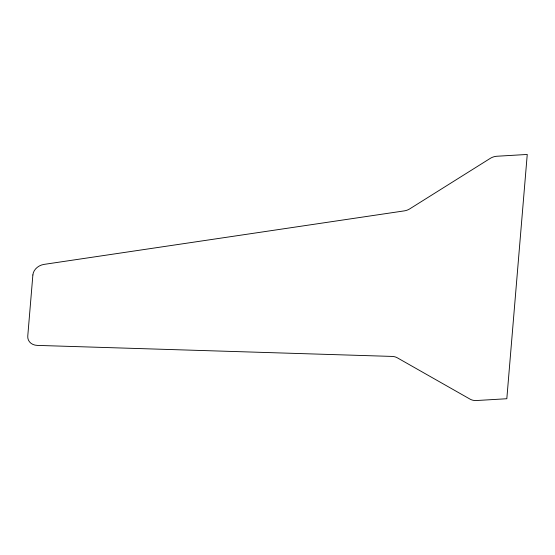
<?xml version="1.0" encoding="UTF-8"?>
<svg xmlns="http://www.w3.org/2000/svg" width="555" height="555" viewBox="0 0 555 555"><rect width="100%" height="100%" fill="white"/><g stroke="black" fill="none" stroke-linecap="round" stroke-linejoin="round"><path stroke-width="0.83" d="M32.877 274.961L27.764 336.052A11.87 9.699 -22.1 0 0 37.289 345.397L392.108 356.421A11.87 9.699 -22.1 0 1 397.338 357.822L470.064 399.142A11.87 9.699 -22.1 0 0 476.488 400.53L506.819 398.733L527.25 154.45L496.919 156.246A11.87 9.699 -22.1 0 0 490.197 158.418L409.798 208.84A11.87 9.699 -22.1 0 1 404.276 210.879L44.067 264.388A11.87 9.699 -22.1 0 0 32.877 274.961"/></g></svg>
